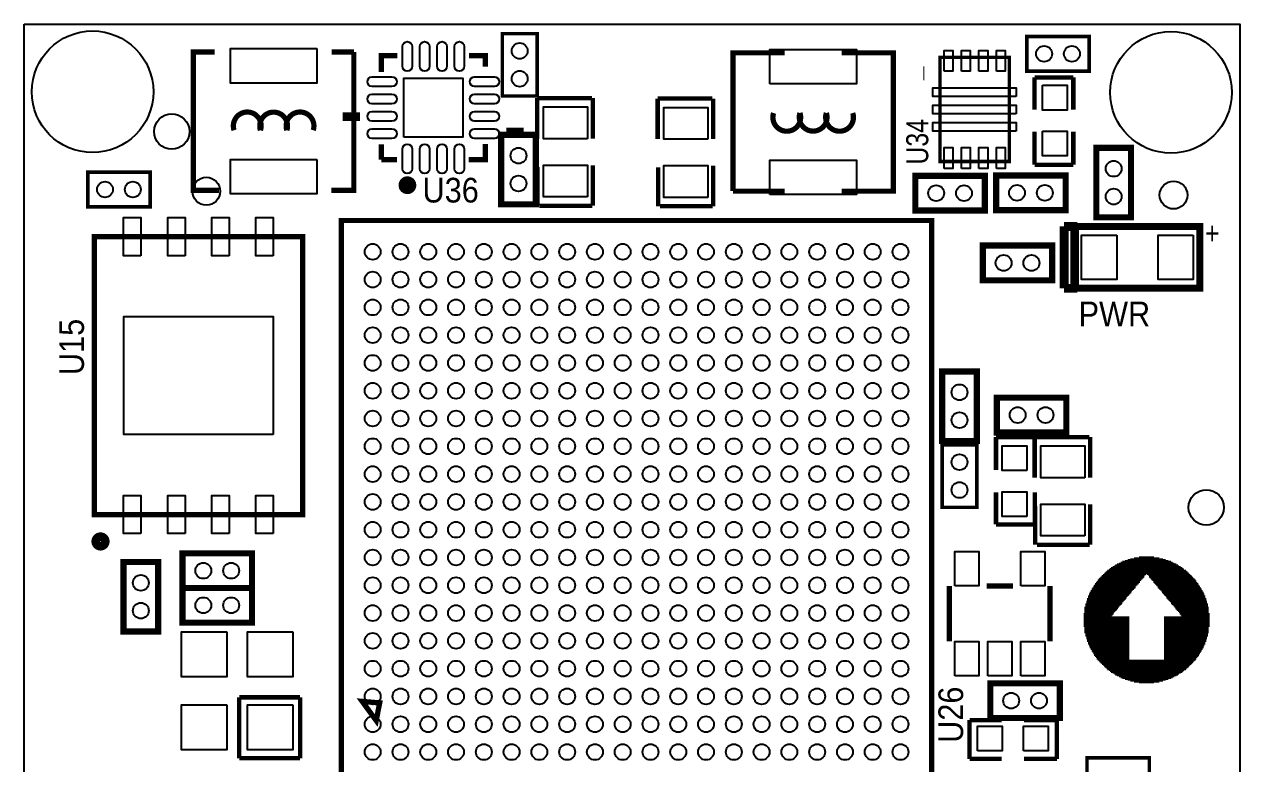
# Model space of a CAD drawing. Extents: x 33.6 to 68.6, y 12.9 to 54.9.
# Drawn here: x 33.58 to 68.58, y 33.61 to 54.9 of the extents above; entities that cross this region are included whole.
import ezdxf

# ---------------------------------------------------------------- set-up
doc = ezdxf.new("R2010")
doc.units = 0
for name, color, linetype in [('BG_OUTLINE', 3, 'CONTINUOUS'), ('MA_PEN3', 5, 'CONTINUOUS'), ('PG_SILKSCREEN_TOP', 6, 'CONTINUOUS'), ('PIN_TOP', 7, 'CONTINUOUS'), ('RD_SILKSCREEN_TOP', 8, 'CONTINUOUS')]:
    doc.layers.add(name, color=color, linetype=linetype)

msp = doc.modelspace()

# ---------------------------------------------------------------- linework, layer by layer
at = {"layer": 'BG_OUTLINE'}
msp.add_lwpolyline([(33.5763, 54.8978), (68.5775, 54.8978), (68.5775, 12.8956), (33.5763, 12.8956)], close=True, dxfattribs=at)
at = {"layer": 'MA_PEN3', "const_width": 0.0254}
for points in [[(65.5295, 39.5427), (66.2661, 39.5427)], [(65.6819, 39.5681), (66.1137, 39.5681)], [(64.8183, 39.2125), (66.9773, 39.2125)], [(64.8437, 39.2379), (66.9519, 39.2379)], [(64.8691, 39.2633), (66.9265, 39.2633)], [(64.9199, 39.2887), (66.8757, 39.2887)], [(64.9707, 39.3141), (66.8249, 39.3141)], [(64.9961, 39.3395), (66.7995, 39.3395)], [(65.0469, 39.3649), (66.7487, 39.3649)], [(65.0977, 39.3903), (66.6979, 39.3903)], [(65.1485, 39.4157), (66.6471, 39.4157)], [(65.1993, 39.4411), (66.5963, 39.4411)], [(65.2755, 39.4665), (66.5201, 39.4665)], [(65.3517, 39.4919), (66.4439, 39.4919)], [(65.4279, 39.5173), (66.3677, 39.5173)], [(64.4627, 38.8569), (65.7073, 38.8569)], [(64.4881, 38.9077), (65.7581, 38.9077)], [(64.4881, 38.8823), (65.7327, 38.8823)], [(64.5135, 38.9331), (65.7835, 38.9331)], [(64.5389, 38.9585), (65.8089, 38.9585)], [(64.5643, 38.9839), (65.8343, 38.9839)], [(64.5897, 39.0093), (65.8343, 39.0093)], [(64.6151, 39.0347), (65.8597, 39.0347)], [(64.6405, 39.0601), (65.8851, 39.0601)], [(64.6659, 39.0855), (67.1297, 39.0855)], [(64.6913, 39.1109), (67.1043, 39.1109)], [(64.7167, 39.1363), (67.0789, 39.1363)], [(64.7421, 39.1617), (67.0535, 39.1617)], [(64.7675, 39.1871), (67.0281, 39.1871)], [(65.9105, 39.0601), (67.1551, 39.0601)], [(65.9359, 39.0347), (67.1805, 39.0347)], [(65.9613, 39.0093), (67.2059, 39.0093)], [(65.9613, 38.9839), (67.2313, 38.9839)], [(65.9867, 38.9585), (67.2567, 38.9585)], [(66.0121, 38.9331), (67.2821, 38.9331)], [(66.0375, 38.9077), (67.3075, 38.9077)], [(66.0629, 38.8823), (67.3329, 38.8823)], [(66.0883, 38.8569), (67.3329, 38.8569)], [(64.2341, 38.5013), (65.4279, 38.5013)], [(64.2595, 38.5521), (65.4533, 38.5521)], [(64.2595, 38.5267), (65.4533, 38.5267)], [(64.2849, 38.6029), (65.5041, 38.6029)], [(64.2849, 38.5775), (65.4787, 38.5775)], [(64.3103, 38.6537), (65.5549, 38.6537)], [(64.3103, 38.6283), (65.5295, 38.6283)], [(64.3357, 38.6791), (65.5803, 38.6791)], [(64.3611, 38.7299), (65.6057, 38.7299)], [(64.3611, 38.7045), (65.5803, 38.7045)], [(64.3865, 38.7553), (65.6311, 38.7553)], [(64.4119, 38.8061), (65.6819, 38.8061)], [(64.4119, 38.7807), (65.6565, 38.7807)], [(64.4373, 38.8315), (65.7073, 38.8315)], [(66.0883, 38.8315), (67.3583, 38.8315)], [(66.1137, 38.8061), (67.3837, 38.8061)], [(66.1391, 38.7807), (67.3837, 38.7807)], [(66.1645, 38.7553), (67.4091, 38.7553)], [(66.1899, 38.7299), (67.4345, 38.7299)], [(66.2153, 38.7045), (67.4345, 38.7045)], [(66.2153, 38.6791), (67.4599, 38.6791)], [(66.2407, 38.6537), (67.4853, 38.6537)], [(66.2661, 38.6283), (67.4853, 38.6283)], [(66.2915, 38.6029), (67.5107, 38.6029)], [(66.3169, 38.5775), (67.5107, 38.5775)], [(66.3423, 38.5521), (67.5361, 38.5521)], [(66.3423, 38.5267), (67.5361, 38.5267)], [(66.3677, 38.5013), (67.5615, 38.5013)], [(64.1325, 38.2219), (65.1993, 38.2219)], [(64.1325, 38.1965), (65.1739, 38.1965)], [(64.1325, 38.1711), (65.1485, 38.1711)], [(64.1325, 38.1457), (65.1231, 38.1457)], [(64.1579, 38.2981), (65.2501, 38.2981)], [(64.1579, 38.2727), (65.2247, 38.2727)], [(64.1579, 38.2473), (65.1993, 38.2473)], [(64.1833, 38.3743), (65.3263, 38.3743)], [(64.1833, 38.3489), (65.3009, 38.3489)], [(64.1833, 38.3235), (65.2755, 38.3235)], [(64.2087, 38.4505), (65.3771, 38.4505)], [(64.2087, 38.4251), (65.3517, 38.4251)], [(64.2087, 38.3997), (65.3263, 38.3997)], [(64.2341, 38.4759), (65.4025, 38.4759)], [(66.3931, 38.4759), (67.5615, 38.4759)], [(66.4185, 38.4505), (67.5869, 38.4505)], [(66.4439, 38.4251), (67.5869, 38.4251)], [(66.4693, 38.3997), (67.5869, 38.3997)], [(66.4693, 38.3743), (67.6123, 38.3743)], [(66.4947, 38.3489), (67.6123, 38.3489)], [(66.5201, 38.3235), (67.6123, 38.3235)], [(66.5455, 38.2981), (67.6377, 38.2981)], [(66.5709, 38.2727), (67.6377, 38.2727)], [(66.5963, 38.2473), (67.6377, 38.2473)], [(66.5963, 38.2219), (67.6631, 38.2219)], [(66.6217, 38.1965), (67.6631, 38.1965)], [(66.6471, 38.1711), (67.6631, 38.1711)], [(66.6725, 38.1457), (67.6631, 38.1457)], [(64.0817, 37.9425), (64.9453, 37.9425)], [(64.0817, 37.9171), (64.9453, 37.9171)], [(64.0817, 37.8917), (64.9199, 37.8917)], [(64.0817, 37.8663), (64.8945, 37.8663)], [(64.0817, 37.8409), (65.4025, 37.8409)], [(64.0817, 37.8155), (65.4025, 37.8155)], [(64.0817, 37.7901), (65.4025, 37.7901)], [(64.1071, 38.1203), (65.0977, 38.1203)], [(64.1071, 38.0949), (65.0723, 38.0949)], [(64.1071, 38.0695), (65.0723, 38.0695)], [(64.1071, 38.0441), (65.0469, 38.0441)], [(64.1071, 38.0187), (65.0215, 38.0187)], [(64.1071, 37.9933), (64.9961, 37.9933)], [(64.1071, 37.9679), (64.9707, 37.9679)], [(66.3931, 37.8409), (67.7139, 37.8409)], [(66.3931, 37.8155), (67.7139, 37.8155)], [(66.3931, 37.7901), (67.7139, 37.7901)], [(66.6979, 38.1203), (67.6885, 38.1203)], [(66.7233, 38.0949), (67.6885, 38.0949)], [(66.7233, 38.0695), (67.6885, 38.0695)], [(66.7487, 38.0441), (67.6885, 38.0441)], [(66.7741, 38.0187), (67.6885, 38.0187)], [(66.7995, 37.9933), (67.6885, 37.9933)], [(66.8249, 37.9679), (67.6885, 37.9679)], [(66.8503, 37.9425), (67.7139, 37.9425)], [(66.8503, 37.9171), (67.7139, 37.9171)], [(66.8757, 37.8917), (67.7139, 37.8917)], [(66.9011, 37.8663), (67.7139, 37.8663)], [(64.0817, 37.7647), (65.4025, 37.7647)], [(64.0817, 37.7393), (65.4025, 37.7393)], [(64.0817, 37.7139), (65.4025, 37.7139)], [(64.0817, 37.6885), (65.4025, 37.6885)], [(64.0817, 37.6631), (65.4025, 37.6631)], [(64.0817, 37.6377), (65.4025, 37.6377)], [(64.0817, 37.6123), (65.4025, 37.6123)], [(64.0817, 37.5869), (65.4025, 37.5869)], [(64.0817, 37.5615), (65.4025, 37.5615)], [(64.1071, 37.5361), (65.4025, 37.5361)], [(64.1071, 37.5107), (65.4025, 37.5107)], [(64.1071, 37.4853), (65.4025, 37.4853)], [(64.1071, 37.4599), (65.4025, 37.4599)], [(66.3931, 37.7647), (67.7139, 37.7647)], [(66.3931, 37.7393), (67.7139, 37.7393)], [(66.3931, 37.7139), (67.7139, 37.7139)], [(66.3931, 37.6885), (67.7139, 37.6885)], [(66.3931, 37.6631), (67.7139, 37.6631)], [(66.3931, 37.6377), (67.7139, 37.6377)], [(66.3931, 37.6123), (67.7139, 37.6123)], [(66.3931, 37.5869), (67.7139, 37.5869)], [(66.3931, 37.5615), (67.7139, 37.5615)], [(66.3931, 37.5361), (67.6885, 37.5361)], [(66.3931, 37.5107), (67.6885, 37.5107)], [(66.3931, 37.4853), (67.6885, 37.4853)], [(66.3931, 37.4599), (67.6885, 37.4599)], [(64.1071, 37.4345), (65.4025, 37.4345)], [(64.1071, 37.4091), (65.4025, 37.4091)], [(64.1071, 37.3837), (65.4025, 37.3837)], [(64.1325, 37.3583), (65.4025, 37.3583)], [(64.1325, 37.3329), (65.4025, 37.3329)], [(64.1325, 37.3075), (65.4025, 37.3075)], [(64.1325, 37.2821), (65.4025, 37.2821)], [(64.1579, 37.2567), (65.4025, 37.2567)], [(64.1579, 37.2313), (65.4025, 37.2313)], [(64.1579, 37.2059), (65.4025, 37.2059)], [(64.1833, 37.1805), (65.4025, 37.1805)], [(64.1833, 37.1551), (65.4025, 37.1551)], [(64.1833, 37.1297), (65.4025, 37.1297)], [(64.2087, 37.1043), (65.4025, 37.1043)], [(66.3931, 37.4345), (67.6885, 37.4345)], [(66.3931, 37.4091), (67.6885, 37.4091)], [(66.3931, 37.3837), (67.6885, 37.3837)], [(66.3931, 37.3583), (67.6631, 37.3583)], [(66.3931, 37.3329), (67.6631, 37.3329)], [(66.3931, 37.3075), (67.6631, 37.3075)], [(66.3931, 37.2821), (67.6631, 37.2821)], [(66.3931, 37.2567), (67.6377, 37.2567)], [(66.3931, 37.2313), (67.6377, 37.2313)], [(66.3931, 37.2059), (67.6377, 37.2059)], [(66.3931, 37.1805), (67.6123, 37.1805)], [(66.3931, 37.1551), (67.6123, 37.1551)], [(66.3931, 37.1297), (67.6123, 37.1297)], [(66.3931, 37.1043), (67.5869, 37.1043)], [(64.2087, 37.0789), (65.4025, 37.0789)], [(64.2087, 37.0535), (65.4025, 37.0535)], [(64.2341, 37.0281), (65.4025, 37.0281)], [(64.2341, 37.0027), (65.4025, 37.0027)], [(64.2595, 36.9773), (65.4025, 36.9773)], [(64.2595, 36.9519), (65.4025, 36.9519)], [(64.2849, 36.9265), (65.4025, 36.9265)], [(64.2849, 36.9011), (65.4025, 36.9011)], [(64.3103, 36.8757), (65.4025, 36.8757)], [(64.3103, 36.8503), (65.4025, 36.8503)], [(64.3357, 36.8249), (65.4025, 36.8249)], [(64.3611, 36.7995), (65.4025, 36.7995)], [(64.3611, 36.7741), (65.4025, 36.7741)], [(64.3865, 36.7487), (65.4025, 36.7487)], [(66.3931, 37.0789), (67.5869, 37.0789)], [(66.3931, 37.0535), (67.5869, 37.0535)], [(66.3931, 37.0281), (67.5615, 37.0281)], [(66.3931, 37.0027), (67.5615, 37.0027)], [(66.3931, 36.9773), (67.5361, 36.9773)], [(66.3931, 36.9519), (67.5361, 36.9519)], [(66.3931, 36.9265), (67.5107, 36.9265)], [(66.3931, 36.9011), (67.5107, 36.9011)], [(66.3931, 36.8757), (67.4853, 36.8757)], [(66.3931, 36.8503), (67.4853, 36.8503)], [(66.3931, 36.8249), (67.4599, 36.8249)], [(66.3931, 36.7995), (67.4345, 36.7995)], [(66.3931, 36.7741), (67.4345, 36.7741)], [(66.3931, 36.7487), (67.4091, 36.7487)], [(64.3865, 36.7233), (65.4025, 36.7233)], [(64.4119, 36.6979), (65.4025, 36.6979)], [(64.4373, 36.6725), (65.4025, 36.6725)], [(64.4627, 36.6471), (65.4025, 36.6471)], [(64.4627, 36.6217), (65.4025, 36.6217)], [(64.4881, 36.5963), (67.3075, 36.5963)], [(64.5135, 36.5709), (67.2821, 36.5709)], [(64.5389, 36.5455), (67.2567, 36.5455)], [(64.5643, 36.5201), (67.2313, 36.5201)], [(64.5897, 36.4947), (67.2059, 36.4947)], [(64.6151, 36.4693), (67.1805, 36.4693)], [(64.6405, 36.4439), (67.1551, 36.4439)], [(64.6659, 36.4185), (67.1297, 36.4185)], [(64.6913, 36.3931), (67.1043, 36.3931)], [(66.3931, 36.7233), (67.4091, 36.7233)], [(66.3931, 36.6979), (67.3837, 36.6979)], [(66.3931, 36.6725), (67.3583, 36.6725)], [(66.3931, 36.6471), (67.3329, 36.6471)], [(66.3931, 36.6217), (67.3329, 36.6217)], [(64.7167, 36.3677), (67.0789, 36.3677)], [(64.7421, 36.3423), (67.0535, 36.3423)], [(64.7675, 36.3169), (67.0281, 36.3169)], [(64.8183, 36.2915), (66.9773, 36.2915)], [(64.8437, 36.2661), (66.9519, 36.2661)], [(64.8691, 36.2407), (66.9265, 36.2407)], [(64.9199, 36.2153), (66.8757, 36.2153)], [(64.9707, 36.1899), (66.8249, 36.1899)], [(64.9961, 36.1645), (66.7995, 36.1645)], [(65.0469, 36.1391), (66.7487, 36.1391)], [(65.0977, 36.1137), (66.6979, 36.1137)], [(65.1485, 36.0883), (66.6471, 36.0883)], [(65.1993, 36.0629), (66.5963, 36.0629)], [(65.2755, 36.0375), (66.5201, 36.0375)], [(65.3517, 36.0121), (66.4439, 36.0121)], [(65.4279, 35.9867), (66.3677, 35.9867)], [(65.5295, 35.9613), (66.2661, 35.9613)], [(65.6819, 35.9359), (66.1137, 35.9359)]]:
    msp.add_lwpolyline(points, dxfattribs=at)
at = {"layer": 'PG_SILKSCREEN_TOP'}
for points, const_width in [([(48.3433, 54.6296), (48.3433, 52.8328), (47.3436, 52.8328), (47.3436, 54.6296)], 0.1016), ([(62.4467, 54.5485), (64.2435, 54.5485), (64.2435, 53.5488), (62.4467, 53.5488)], 0.1016), ([(61.9448, 53.9485), (59.9448, 53.9485), (59.9448, 50.9485), (61.9448, 50.9485)], 0.1), ([(47.308, 49.7162), (47.308, 51.7162), (48.3078, 51.7162), (48.3078, 49.7162)], 0.1778), ([(64.4479, 49.3403), (64.4479, 51.3403), (65.4477, 51.3403), (65.4477, 49.3403)], 0.1778), ([(37.2001, 49.6423), (35.4033, 49.6423), (35.4033, 50.642), (37.2001, 50.642)], 0.1016), ([(59.2386, 50.5379), (61.2386, 50.5379), (61.2386, 49.5381), (59.2386, 49.5381)], 0.1778), ([(63.5653, 49.5483), (61.5653, 49.5483), (61.5653, 50.548), (63.5653, 50.548)], 0.1778), ([(59.7096, 32.2501), (59.7096, 49.2503), (42.7093, 49.2503), (42.7093, 32.6824), (43.1416, 32.2501)], 0.1524), ([(41.5902, 40.7866), (41.5902, 48.7865), (35.5902, 48.7865), (35.5902, 40.7866)], 0.1524), ([(61.1792, 48.5287), (63.1792, 48.5287), (63.1792, 47.529), (61.1792, 47.529)], 0.1778), ([(61.0078, 44.9039), (61.0078, 42.9039), (60.008, 42.9039), (60.008, 44.9039)], 0.1778), ([(61.5856, 44.1498), (63.5856, 44.1498), (63.5856, 43.15), (61.5856, 43.15)], 0.1778), ([(60.008, 40.9938), (60.008, 42.7906), (61.0078, 42.7906), (61.0078, 40.9938)], 0.1016), ([(38.1312, 39.6692), (40.1312, 39.6692), (40.1312, 38.6695), (38.1312, 38.6695)], 0.1778), ([(36.4317, 37.42), (36.4317, 39.42), (37.4315, 39.42), (37.4315, 37.42)], 0.1778), ([(38.1312, 38.6735), (40.1312, 38.6735), (40.1312, 37.6738), (38.1312, 37.6738)], 0.1778), ([(61.3976, 35.9286), (63.3976, 35.9286), (63.3976, 34.9288), (61.3976, 34.9288)], 0.1778), ([(43.8107, 35.3639), (43.3065, 35.4073), (43.7106, 34.8557)], 0.1524), ([(64.1789, 33.784), (65.9757, 33.784), (65.9757, 32.7843), (64.1789, 32.7843)], 0.1016)]:
    msp.add_lwpolyline(points, close=True, dxfattribs=dict(at, const_width=const_width))
for points, const_width in [([(39.055, 54.0982), (38.4467, 54.0982), (38.4467, 50.118), (39.182, 50.118)], 0.1501), ([(42.4155, 50.118), (43.067, 50.118), (43.067, 54.0982)], 0.1501), ([(43.067, 54.0982), (42.4282, 54.0982)], 0.1501), ([(44.323, 53.9991), (43.8551, 53.9991), (43.8551, 53.5242)], 0.1524), ([(46.8554, 53.6753), (46.8554, 53.9991), (46.3824, 53.9991)], 0.1524), ([(55.4736, 54.0753), (53.9839, 54.0753), (53.9839, 50.0951)], 0.1501), ([(57.1144, 50.0951), (58.6042, 50.0951), (58.6042, 54.0753), (57.1144, 54.0753)], 0.1501), ([(59.4716, 53.4899), (59.497, 53.4899)], 0.4), ([(63.787, 53.3705), (62.6694, 53.3705)], 0.127), ([(62.6694, 53.3705), (62.6694, 52.4434)], 0.127), ([(63.787, 52.4434), (63.787, 53.3705)], 0.127), ([(48.3464, 52.7736), (49.9212, 52.7736)], 0.127), ([(48.3464, 51.6052), (48.3464, 52.7736)], 0.127), ([(49.9466, 52.7736), (49.9466, 51.6052)], 0.127), ([(51.816, 52.7609), (53.3908, 52.7609)], 0.127), ([(51.816, 51.5925), (51.816, 52.7609)], 0.127), ([(53.4162, 52.7609), (53.4162, 51.5925)], 0.127), ([(43.2481, 52.2371), (42.7479, 52.2371)], 0.254), ([(47.4602, 51.799), (47.9603, 51.799)], 0.254), ([(62.6694, 50.8559), (62.6694, 51.8084)], 0.127), ([(63.787, 51.8084), (63.787, 50.8559)], 0.127), ([(43.8551, 51.4462), (43.8551, 50.9989)], 0.1524), ([(46.3733, 50.9989), (46.8554, 50.9989), (46.8554, 51.4482)], 0.1524), ([(43.8551, 50.9989), (44.3139, 50.9989)], 0.1524), ([(48.3591, 50.7924), (48.3591, 49.6748)], 0.127), ([(49.9466, 49.6748), (49.9466, 50.8432)], 0.127), ([(51.8287, 50.7797), (51.8287, 49.6621)], 0.127), ([(53.4162, 49.6621), (53.4162, 50.8305)], 0.127), ([(63.787, 50.8559), (62.6694, 50.8559)], 0.127), ([(53.9839, 50.0951), (55.4736, 50.0951)], 0.1501), ([(48.4099, 49.6748), (49.9339, 49.6748)], 0.127), ([(51.8795, 49.6621), (53.4035, 49.6621)], 0.127), ([(63.9031, 49.0779), (63.5221, 49.0779)], 0.254), ([(63.5221, 49.0779), (63.5221, 47.2999)], 0.254), ([(63.5216, 47.2999), (63.5216, 49.0779)], 0.2032), ([(63.5216, 49.0779), (67.3316, 49.0779)], 0.2032), ([(63.8269, 47.2999), (63.8269, 49.0779)], 0.254), ([(67.0522, 49.0779), (67.4332, 49.0779), (67.4332, 47.2999), (67.103, 47.2999)], 0.2032), ([(63.5221, 47.2999), (63.9031, 47.2999)], 0.254), ([(63.5216, 47.2999), (67.3316, 47.2999)], 0.2032), ([(61.5594, 42.0649), (61.5594, 43.0174)], 0.127), ([(61.5594, 43.0174), (62.677, 43.0174)], 0.127), ([(62.672, 43.0149), (64.2468, 43.0149)], 0.127), ([(62.672, 41.8465), (62.672, 43.0149)], 0.127), ([(62.677, 43.0174), (62.677, 42.0649)], 0.127), ([(64.2722, 43.0149), (64.2722, 41.8465)], 0.127), ([(61.5594, 41.4299), (61.5594, 40.5028)], 0.127), ([(62.677, 40.5028), (62.677, 41.4299)], 0.127), ([(62.6847, 41.0337), (62.6847, 39.9161)], 0.127), ([(64.2722, 39.9161), (64.2722, 41.0845)], 0.127), ([(61.5594, 40.5028), (62.677, 40.5028)], 0.127), ([(62.7355, 39.9161), (64.2595, 39.9161)], 0.127), ([(60.2186, 37.1323), (60.2186, 38.7325)], 0.1524), ([(61.2877, 38.7325), (62.0497, 38.7325)], 0.1524), ([(63.1187, 38.7325), (63.1187, 37.1323)], 0.1524), ([(41.5188, 35.5234), (39.7662, 35.5234)], 0.127), ([(39.7662, 35.5234), (39.7662, 33.7708)], 0.127), ([(41.5188, 33.7708), (41.5188, 35.5234)], 0.127), ([(61.7271, 34.8691), (60.8, 34.8691)], 0.127), ([(60.8, 34.8691), (60.8, 33.7515)], 0.127), ([(62.3621, 34.8691), (63.3146, 34.8691)], 0.127), ([(63.3146, 34.8691), (63.3146, 33.7515)], 0.127), ([(39.7662, 33.7708), (41.5188, 33.7708)], 0.127), ([(60.8, 33.7515), (61.7271, 33.7515)], 0.127), ([(63.3146, 33.7515), (62.3621, 33.7515)], 0.127)]:
    msp.add_lwpolyline(points, dxfattribs=dict(at, const_width=const_width))
at = {"layer": 'PG_SILKSCREEN_TOP', "const_width": 0.1501}
for points in [[(40.3769, 51.848, 1.382199), (39.6169, 51.848)], [(41.1368, 51.848, 1.373857), (40.3769, 51.848)], [(41.8968, 51.848, 1.382199), (41.1368, 51.848)], [(55.1541, 52.3453, 1.382339), (55.914, 52.3453)], [(55.914, 52.3453, 1.373532), (56.674, 52.3453)], [(56.674, 52.3453, 1.382107), (57.434, 52.3453)]]:
    msp.add_lwpolyline(points, format="xyb", dxfattribs=at)
at = {"layer": 'PG_SILKSCREEN_TOP'}
for points, const_width in [([(44.7373, 50.2661, 1), (44.4802, 50.26608, 1)], 0.254), ([(35.9077, 40.0114, 1), (35.63394, 40.0113, 1)], 0.2499)]:
    msp.add_lwpolyline(points, format="xyb", close=True, dxfattribs=dict(at, const_width=const_width))
at = {"layer": 'PIN_TOP'}
for points in [[(44.7453, 54.25895), (44.7453, 53.68905, -1), (44.4651, 53.68905), (44.4651, 54.25895, -1)], [(45.2455, 54.25895), (45.2455, 53.68905, -1), (44.9653, 53.68905), (44.9653, 54.25895, -1)], [(45.7453, 54.25895), (45.7453, 53.68905, -1), (45.4651, 53.68905), (45.4651, 54.25895, -1)], [(46.2455, 54.25895), (46.2455, 53.68905, -1), (45.9653, 53.68905), (45.9653, 54.25895, -1)], [(44.16525, 53.109), (43.59535, 53.109, -1), (43.59535, 53.3892), (44.16525, 53.3892, -1)], [(47.11525, 53.109), (46.54535, 53.109, -1), (46.54535, 53.3892), (47.11525, 53.3892, -1)], [(44.16525, 52.6088), (43.59535, 52.6088, -1), (43.59535, 52.889), (44.16525, 52.889, -1)], [(47.11525, 52.6088), (46.54535, 52.6088, -1), (46.54535, 52.889), (47.11525, 52.889, -1)], [(44.16525, 52.109), (43.59535, 52.109, -1), (43.59535, 52.3892), (44.16525, 52.3892, -1)], [(47.11525, 52.109), (46.54535, 52.109, -1), (46.54535, 52.3892), (47.11525, 52.3892, -1)], [(44.16525, 51.6088), (43.59535, 51.6088, -1), (43.59535, 51.889), (44.16525, 51.889, -1)], [(47.11525, 51.6088), (46.54535, 51.6088, -1), (46.54535, 51.889), (47.11525, 51.889, -1)], [(44.7453, 51.30895), (44.7453, 50.73905, -1), (44.4651, 50.73905), (44.4651, 51.30895, -1)], [(45.2455, 51.30895), (45.2455, 50.73905, -1), (44.9653, 50.73905), (44.9653, 51.30895, -1)], [(45.7453, 51.30895), (45.7453, 50.73905, -1), (45.4651, 50.73905), (45.4651, 51.30895, -1)], [(46.2455, 51.30895), (46.2455, 50.73905, -1), (45.9653, 50.73905), (45.9653, 51.30895, -1)]]:
    msp.add_lwpolyline(points, format="xyb", close=True, dxfattribs=at)
for points in [[(42.0014, 54.1985), (42.0014, 53.2079), (39.5122, 53.2079), (39.5122, 54.1985)], [(55.0494, 53.185), (55.0494, 54.1756), (57.5386, 54.1756), (57.5386, 53.185)], [(60.06985, 53.54855), (60.06985, 54.14845), (60.31975, 54.14845), (60.31975, 53.54855)], [(60.56985, 53.54855), (60.56985, 54.14845), (60.81975, 54.14845), (60.81975, 53.54855)], [(61.06985, 53.54855), (61.06985, 54.14845), (61.31975, 54.14845), (61.31975, 53.54855)], [(61.56985, 53.54855), (61.56985, 54.14845), (61.81975, 54.14845), (61.81975, 53.54855)], [(44.5053, 51.649), (44.5053, 53.349), (46.2053, 53.349), (46.2053, 51.649)], [(62.1448, 52.82355), (59.7448, 52.82355), (59.7448, 53.07345), (62.1448, 53.07345)], [(62.898, 53.1419), (63.6092, 53.1419), (63.6092, 52.4307), (62.898, 52.4307)], [(49.7942, 51.6052), (48.5242, 51.6052), (48.5242, 52.5196), (49.7942, 52.5196)], [(53.2638, 51.5925), (51.9938, 51.5925), (51.9938, 52.5069), (53.2638, 52.5069)], [(62.1448, 52.32355), (59.7448, 52.32355), (59.7448, 52.57345), (62.1448, 52.57345)], [(62.1448, 51.82355), (59.7448, 51.82355), (59.7448, 52.07345), (62.1448, 52.07345)], [(62.898, 51.8211), (63.6092, 51.8211), (63.6092, 51.1099), (62.898, 51.1099)], [(60.06985, 50.74855), (60.06985, 51.34845), (60.31975, 51.34845), (60.31975, 50.74855)], [(60.56985, 50.74855), (60.56985, 51.34845), (60.81975, 51.34845), (60.81975, 50.74855)], [(61.06985, 50.74855), (61.06985, 51.34845), (61.31975, 51.34845), (61.31975, 50.74855)], [(61.56985, 50.74855), (61.56985, 51.34845), (61.81975, 51.34845), (61.81975, 50.74855)], [(42.0014, 51.0083), (42.0014, 50.0177), (39.5122, 50.0177), (39.5122, 51.0083)], [(49.7942, 49.9288), (48.5242, 49.9288), (48.5242, 50.8432), (49.7942, 50.8432)], [(53.2638, 49.9161), (51.9938, 49.9161), (51.9938, 50.8305), (53.2638, 50.8305)], [(55.0494, 49.9948), (55.0494, 50.9854), (57.5386, 50.9854), (57.5386, 49.9948)], [(36.93515, 48.23655), (36.43525, 48.23655), (36.43525, 49.33665), (36.93515, 49.33665)], [(38.20515, 48.23655), (37.70525, 48.23655), (37.70525, 49.33665), (38.20515, 49.33665)], [(39.47515, 48.23655), (38.97525, 48.23655), (38.97525, 49.33665), (39.47515, 49.33665)], [(40.74515, 48.23655), (40.24525, 48.23655), (40.24525, 49.33665), (40.74515, 49.33665)], [(65.0415, 48.8239), (65.0415, 47.5539), (64.0255, 47.5539), (64.0255, 48.8239)], [(67.2417, 48.8239), (67.2417, 47.5539), (66.2257, 47.5539), (66.2257, 48.8239)], [(40.7402, 43.0866), (36.4402, 43.0866), (36.4402, 46.4866), (40.7402, 46.4866)], [(62.4484, 42.0522), (61.7372, 42.0522), (61.7372, 42.7634), (62.4484, 42.7634)], [(64.1198, 41.8465), (62.8498, 41.8465), (62.8498, 42.7609), (64.1198, 42.7609)], [(36.93515, 40.23655), (36.43525, 40.23655), (36.43525, 41.33665), (36.93515, 41.33665)], [(38.20515, 40.23655), (37.70525, 40.23655), (37.70525, 41.33665), (38.20515, 41.33665)], [(39.47515, 40.23655), (38.97525, 40.23655), (38.97525, 41.33665), (39.47515, 41.33665)], [(40.74515, 40.23655), (40.24525, 40.23655), (40.24525, 41.33665), (40.74515, 41.33665)], [(62.4484, 40.7314), (61.7372, 40.7314), (61.7372, 41.4426), (62.4484, 41.4426)], [(64.1198, 40.1701), (62.8498, 40.1701), (62.8498, 41.0845), (64.1198, 41.0845)], [(60.3758, 38.732), (60.3758, 39.7226), (61.0616, 39.7226), (61.0616, 38.732)], [(62.2758, 38.732), (62.2758, 39.7226), (62.9616, 39.7226), (62.9616, 38.732)], [(39.4053, 37.4099), (39.4053, 36.1099), (38.1053, 36.1099), (38.1053, 37.4099)], [(41.3052, 37.4099), (41.3052, 36.1099), (40.0052, 36.1099), (40.0052, 37.4099)], [(60.3758, 36.1422), (60.3758, 37.1328), (61.0616, 37.1328), (61.0616, 36.1422)], [(61.3258, 36.1422), (61.3258, 37.1328), (62.0116, 37.1328), (62.0116, 36.1422)], [(62.2758, 36.1422), (62.2758, 37.1328), (62.9616, 37.1328), (62.9616, 36.1422)], [(39.4053, 35.3098), (39.4053, 34.0098), (38.1053, 34.0098), (38.1053, 35.3098)], [(41.3052, 35.3098), (41.3052, 34.0098), (40.0052, 34.0098), (40.0052, 35.3098)], [(61.0286, 33.9801), (61.0286, 34.6913), (61.7398, 34.6913), (61.7398, 33.9801)], [(62.3494, 33.9801), (62.3494, 34.6913), (63.0606, 34.6913), (63.0606, 33.9801)]]:
    msp.add_lwpolyline(points, close=True, dxfattribs=at)
for centre, radius in [((35.5422, 52.9565), 1.75005), ((66.5988, 52.9387), 1.75005), ((47.8434, 54.132), 0.2286), ((62.9443, 54.0487), 0.2286), ((63.7459, 54.0487), 0.2286), ((47.8434, 53.3304), 0.2286), ((37.8231, 51.8109), 0.508), ((47.8079, 51.117), 0.2286), ((64.9478, 50.7411), 0.2286), ((38.8185, 50.0936), 0.40005), ((47.8079, 50.3154), 0.2286), ((35.9009, 50.1421), 0.2286), ((36.7025, 50.1421), 0.2286), ((59.8378, 50.038), 0.2286), ((60.6394, 50.038), 0.2286), ((62.1645, 50.0482), 0.2286), ((62.9661, 50.0482), 0.2286), ((64.9478, 49.9395), 0.2286), ((66.6722, 49.9819), 0.40005), ((43.6095, 48.3501), 0.2286), ((44.4093, 48.3501), 0.2286), ((45.2094, 48.3501), 0.2286), ((46.0095, 48.3501), 0.2286), ((46.8094, 48.3501), 0.2286), ((47.6095, 48.3501), 0.2286), ((48.4093, 48.3501), 0.2286), ((49.2094, 48.3501), 0.2286), ((50.0095, 48.3501), 0.2286), ((50.8094, 48.3501), 0.2286), ((51.6094, 48.3501), 0.2286), ((52.4093, 48.3501), 0.2286), ((53.2094, 48.3501), 0.2286), ((54.0095, 48.3501), 0.2286), ((54.8093, 48.3501), 0.2286), ((55.6094, 48.3501), 0.2286), ((56.4093, 48.3501), 0.2286), ((57.2094, 48.3501), 0.2286), ((58.0095, 48.3501), 0.2286), ((58.8093, 48.3501), 0.2286), ((61.7784, 48.0289), 0.2286), ((62.58, 48.0289), 0.2286), ((43.6095, 47.5503), 0.2286), ((44.4093, 47.5503), 0.2286), ((45.2094, 47.5503), 0.2286), ((46.0095, 47.5503), 0.2286), ((46.8094, 47.5503), 0.2286), ((47.6095, 47.5503), 0.2286), ((48.4093, 47.5503), 0.2286), ((49.2094, 47.5503), 0.2286), ((50.0095, 47.5503), 0.2286), ((50.8094, 47.5503), 0.2286), ((51.6094, 47.5503), 0.2286), ((52.4093, 47.5503), 0.2286), ((53.2094, 47.5503), 0.2286), ((54.0095, 47.5503), 0.2286), ((54.8093, 47.5503), 0.2286), ((55.6094, 47.5503), 0.2286), ((56.4093, 47.5503), 0.2286), ((57.2094, 47.5503), 0.2286), ((58.0095, 47.5503), 0.2286), ((58.8093, 47.5503), 0.2286), ((43.6095, 46.7502), 0.2286), ((44.4093, 46.7502), 0.2286), ((45.2094, 46.7502), 0.2286), ((46.0095, 46.7502), 0.2286), ((46.8094, 46.7502), 0.2286), ((47.6095, 46.7502), 0.2286), ((48.4093, 46.7502), 0.2286), ((49.2094, 46.7502), 0.2286), ((50.0095, 46.7502), 0.2286), ((50.8094, 46.7502), 0.2286), ((51.6094, 46.7502), 0.2286), ((52.4093, 46.7502), 0.2286), ((53.2094, 46.7502), 0.2286), ((54.0095, 46.7502), 0.2286), ((54.8093, 46.7502), 0.2286), ((55.6094, 46.7502), 0.2286), ((56.4093, 46.7502), 0.2286), ((57.2094, 46.7502), 0.2286), ((58.0095, 46.7502), 0.2286), ((58.8093, 46.7502), 0.2286), ((43.6095, 45.9501), 0.2286), ((44.4093, 45.9501), 0.2286), ((45.2094, 45.9501), 0.2286), ((46.0095, 45.9501), 0.2286), ((46.8094, 45.9501), 0.2286), ((47.6095, 45.9501), 0.2286), ((48.4093, 45.9501), 0.2286), ((49.2094, 45.9501), 0.2286), ((50.0095, 45.9501), 0.2286), ((50.8094, 45.9501), 0.2286), ((51.6094, 45.9501), 0.2286), ((52.4093, 45.9501), 0.2286), ((53.2094, 45.9501), 0.2286), ((54.0095, 45.9501), 0.2286), ((54.8093, 45.9501), 0.2286), ((55.6094, 45.9501), 0.2286), ((56.4093, 45.9501), 0.2286), ((57.2094, 45.9501), 0.2286), ((58.0095, 45.9501), 0.2286), ((58.8093, 45.9501), 0.2286), ((43.6095, 45.1502), 0.2286), ((44.4093, 45.1502), 0.2286), ((45.2094, 45.1502), 0.2286), ((46.0095, 45.1502), 0.2286), ((46.8094, 45.1502), 0.2286), ((47.6095, 45.1502), 0.2286), ((48.4093, 45.1502), 0.2286), ((49.2094, 45.1502), 0.2286), ((50.0095, 45.1502), 0.2286), ((50.8094, 45.1502), 0.2286), ((51.6094, 45.1502), 0.2286), ((52.4093, 45.1502), 0.2286), ((53.2094, 45.1502), 0.2286), ((54.0095, 45.1502), 0.2286), ((54.8093, 45.1502), 0.2286), ((55.6094, 45.1502), 0.2286), ((56.4093, 45.1502), 0.2286), ((57.2094, 45.1502), 0.2286), ((58.0095, 45.1502), 0.2286), ((58.8093, 45.1502), 0.2286), ((43.6095, 44.3501), 0.2286), ((44.4093, 44.3501), 0.2286), ((45.2094, 44.3501), 0.2286), ((46.0095, 44.3501), 0.2286), ((46.8094, 44.3501), 0.2286), ((47.6095, 44.3501), 0.2286), ((48.4093, 44.3501), 0.2286), ((49.2094, 44.3501), 0.2286), ((50.0095, 44.3501), 0.2286), ((50.8094, 44.3501), 0.2286), ((51.6094, 44.3501), 0.2286), ((52.4093, 44.3501), 0.2286), ((53.2094, 44.3501), 0.2286), ((54.0095, 44.3501), 0.2286), ((54.8093, 44.3501), 0.2286), ((55.6094, 44.3501), 0.2286), ((56.4093, 44.3501), 0.2286), ((57.2094, 44.3501), 0.2286), ((58.0095, 44.3501), 0.2286), ((58.8093, 44.3501), 0.2286), ((60.5079, 44.3047), 0.2286), ((43.6095, 43.5503), 0.2286), ((44.4093, 43.5503), 0.2286), ((45.2094, 43.5503), 0.2286), ((46.0095, 43.5503), 0.2286), ((46.8094, 43.5503), 0.2286), ((47.6095, 43.5503), 0.2286), ((48.4093, 43.5503), 0.2286), ((49.2094, 43.5503), 0.2286), ((50.0095, 43.5503), 0.2286), ((50.8094, 43.5503), 0.2286), ((51.6094, 43.5503), 0.2286), ((52.4093, 43.5503), 0.2286), ((53.2094, 43.5503), 0.2286), ((54.0095, 43.5503), 0.2286), ((54.8093, 43.5503), 0.2286), ((55.6094, 43.5503), 0.2286), ((56.4093, 43.5503), 0.2286), ((57.2094, 43.5503), 0.2286), ((58.0095, 43.5503), 0.2286), ((58.8093, 43.5503), 0.2286), ((62.1848, 43.6499), 0.2286), ((62.9864, 43.6499), 0.2286), ((60.5079, 43.5031), 0.2286), ((43.6095, 42.7502), 0.2286), ((44.4093, 42.7502), 0.2286), ((45.2094, 42.7502), 0.2286), ((46.0095, 42.7502), 0.2286), ((46.8094, 42.7502), 0.2286), ((47.6095, 42.7502), 0.2286), ((48.4093, 42.7502), 0.2286), ((49.2094, 42.7502), 0.2286), ((50.0095, 42.7502), 0.2286), ((50.8094, 42.7502), 0.2286), ((51.6094, 42.7502), 0.2286), ((52.4093, 42.7502), 0.2286), ((53.2094, 42.7502), 0.2286), ((54.0095, 42.7502), 0.2286), ((54.8093, 42.7502), 0.2286), ((55.6094, 42.7502), 0.2286), ((56.4093, 42.7502), 0.2286), ((57.2094, 42.7502), 0.2286), ((58.0095, 42.7502), 0.2286), ((58.8093, 42.7502), 0.2286), ((60.5079, 42.293), 0.2286), ((43.6095, 41.9501), 0.2286), ((44.4093, 41.9501), 0.2286), ((45.2094, 41.9501), 0.2286), ((46.0095, 41.9501), 0.2286), ((46.8094, 41.9501), 0.2286), ((47.6095, 41.9501), 0.2286), ((48.4093, 41.9501), 0.2286), ((49.2094, 41.9501), 0.2286), ((50.0095, 41.9501), 0.2286), ((50.8094, 41.9501), 0.2286), ((51.6094, 41.9501), 0.2286), ((52.4093, 41.9501), 0.2286), ((53.2094, 41.9501), 0.2286), ((54.0095, 41.9501), 0.2286), ((54.8093, 41.9501), 0.2286), ((55.6094, 41.9501), 0.2286), ((56.4093, 41.9501), 0.2286), ((57.2094, 41.9501), 0.2286), ((58.0095, 41.9501), 0.2286), ((58.8093, 41.9501), 0.2286), ((60.5079, 41.4914), 0.2286), ((43.6095, 41.1502), 0.2286), ((44.4093, 41.1502), 0.2286), ((45.2094, 41.1502), 0.2286), ((46.0095, 41.1502), 0.2286), ((46.8094, 41.1502), 0.2286), ((47.6095, 41.1502), 0.2286), ((48.4093, 41.1502), 0.2286), ((49.2094, 41.1502), 0.2286), ((50.0095, 41.1502), 0.2286), ((50.8094, 41.1502), 0.2286), ((51.6094, 41.1502), 0.2286), ((52.4093, 41.1502), 0.2286), ((53.2094, 41.1502), 0.2286), ((54.0095, 41.1502), 0.2286), ((54.8093, 41.1502), 0.2286), ((55.6094, 41.1502), 0.2286), ((56.4093, 41.1502), 0.2286), ((57.2094, 41.1502), 0.2286), ((58.0095, 41.1502), 0.2286), ((58.8093, 41.1502), 0.2286), ((67.6148, 40.9905), 0.508), ((43.6095, 40.3502), 0.2286), ((44.4093, 40.3502), 0.2286), ((45.2094, 40.3502), 0.2286), ((46.0095, 40.3502), 0.2286), ((46.8094, 40.3502), 0.2286), ((47.6095, 40.3502), 0.2286), ((48.4093, 40.3502), 0.2286), ((49.2094, 40.3502), 0.2286), ((50.0095, 40.3502), 0.2286), ((50.8094, 40.3502), 0.2286), ((51.6094, 40.3502), 0.2286), ((52.4093, 40.3502), 0.2286), ((53.2094, 40.3502), 0.2286), ((54.0095, 40.3502), 0.2286), ((54.8093, 40.3502), 0.2286), ((55.6094, 40.3502), 0.2286), ((56.4093, 40.3502), 0.2286), ((57.2094, 40.3502), 0.2286), ((58.0095, 40.3502), 0.2286), ((58.8093, 40.3502), 0.2286), ((43.6095, 39.5503), 0.2286), ((44.4093, 39.5503), 0.2286), ((45.2094, 39.5503), 0.2286), ((46.0095, 39.5503), 0.2286), ((46.8094, 39.5503), 0.2286), ((47.6095, 39.5503), 0.2286), ((48.4093, 39.5503), 0.2286), ((49.2094, 39.5503), 0.2286), ((50.0095, 39.5503), 0.2286), ((50.8094, 39.5503), 0.2286), ((51.6094, 39.5503), 0.2286), ((52.4093, 39.5503), 0.2286), ((53.2094, 39.5503), 0.2286), ((54.0095, 39.5503), 0.2286), ((54.8093, 39.5503), 0.2286), ((55.6094, 39.5503), 0.2286), ((56.4093, 39.5503), 0.2286), ((57.2094, 39.5503), 0.2286), ((58.0095, 39.5503), 0.2286), ((58.8093, 39.5503), 0.2286), ((38.7304, 39.1693), 0.2286), ((39.532, 39.1693), 0.2286), ((36.9316, 38.8208), 0.2286), ((43.6095, 38.7502), 0.2286), ((44.4093, 38.7502), 0.2286), ((45.2094, 38.7502), 0.2286), ((46.0095, 38.7502), 0.2286), ((46.8094, 38.7502), 0.2286), ((47.6095, 38.7502), 0.2286), ((48.4093, 38.7502), 0.2286), ((49.2094, 38.7502), 0.2286), ((50.0095, 38.7502), 0.2286), ((50.8094, 38.7502), 0.2286), ((51.6094, 38.7502), 0.2286), ((52.4093, 38.7502), 0.2286), ((53.2094, 38.7502), 0.2286), ((54.0095, 38.7502), 0.2286), ((54.8093, 38.7502), 0.2286), ((55.6094, 38.7502), 0.2286), ((56.4093, 38.7502), 0.2286), ((57.2094, 38.7502), 0.2286), ((58.0095, 38.7502), 0.2286), ((58.8093, 38.7502), 0.2286), ((36.9316, 38.0192), 0.2286), ((38.7304, 38.1737), 0.2286), ((39.532, 38.1737), 0.2286), ((43.6095, 37.9501), 0.2286), ((44.4093, 37.9501), 0.2286), ((45.2094, 37.9501), 0.2286), ((46.0095, 37.9501), 0.2286), ((46.8094, 37.9501), 0.2286), ((47.6095, 37.9501), 0.2286), ((48.4093, 37.9501), 0.2286), ((49.2094, 37.9501), 0.2286), ((50.0095, 37.9501), 0.2286), ((50.8094, 37.9501), 0.2286), ((51.6094, 37.9501), 0.2286), ((52.4093, 37.9501), 0.2286), ((53.2094, 37.9501), 0.2286), ((54.0095, 37.9501), 0.2286), ((54.8093, 37.9501), 0.2286), ((55.6094, 37.9501), 0.2286), ((56.4093, 37.9501), 0.2286), ((57.2094, 37.9501), 0.2286), ((58.0095, 37.9501), 0.2286), ((58.8093, 37.9501), 0.2286), ((43.6095, 37.1503), 0.2286), ((44.4093, 37.1503), 0.2286), ((45.2094, 37.1503), 0.2286), ((46.0095, 37.1503), 0.2286), ((46.8094, 37.1503), 0.2286), ((47.6095, 37.1503), 0.2286), ((48.4093, 37.1503), 0.2286), ((49.2094, 37.1503), 0.2286), ((50.0095, 37.1503), 0.2286), ((50.8094, 37.1503), 0.2286), ((51.6094, 37.1503), 0.2286), ((52.4093, 37.1503), 0.2286), ((53.2094, 37.1503), 0.2286), ((54.0095, 37.1503), 0.2286), ((54.8093, 37.1503), 0.2286), ((55.6094, 37.1503), 0.2286), ((56.4093, 37.1503), 0.2286), ((57.2094, 37.1503), 0.2286), ((58.0095, 37.1503), 0.2286), ((58.8093, 37.1503), 0.2286), ((43.6095, 36.3502), 0.2286), ((44.4093, 36.3502), 0.2286), ((45.2094, 36.3502), 0.2286), ((46.0095, 36.3502), 0.2286), ((46.8094, 36.3502), 0.2286), ((47.6095, 36.3502), 0.2286), ((48.4093, 36.3502), 0.2286), ((49.2094, 36.3502), 0.2286), ((50.0095, 36.3502), 0.2286), ((50.8094, 36.3502), 0.2286), ((51.6094, 36.3502), 0.2286), ((52.4093, 36.3502), 0.2286), ((53.2094, 36.3502), 0.2286), ((54.0095, 36.3502), 0.2286), ((54.8093, 36.3502), 0.2286), ((55.6094, 36.3502), 0.2286), ((56.4093, 36.3502), 0.2286), ((57.2094, 36.3502), 0.2286), ((58.0095, 36.3502), 0.2286), ((58.8093, 36.3502), 0.2286), ((43.6095, 35.5503), 0.2286), ((44.4093, 35.5503), 0.2286), ((45.2094, 35.5503), 0.2286), ((46.0095, 35.5503), 0.2286), ((46.8094, 35.5503), 0.2286), ((47.6095, 35.5503), 0.2286), ((48.4093, 35.5503), 0.2286), ((49.2094, 35.5503), 0.2286), ((50.0095, 35.5503), 0.2286), ((50.8094, 35.5503), 0.2286), ((51.6094, 35.5503), 0.2286), ((52.4093, 35.5503), 0.2286), ((53.2094, 35.5503), 0.2286), ((54.0095, 35.5503), 0.2286), ((54.8093, 35.5503), 0.2286), ((55.6094, 35.5503), 0.2286), ((56.4093, 35.5503), 0.2286), ((57.2094, 35.5503), 0.2286), ((58.0095, 35.5503), 0.2286), ((58.8093, 35.5503), 0.2286), ((61.9968, 35.4287), 0.2286), ((62.7984, 35.4287), 0.2286), ((43.6095, 34.7502), 0.2286), ((44.4093, 34.7502), 0.2286), ((45.2094, 34.7502), 0.2286), ((46.0095, 34.7502), 0.2286), ((46.8094, 34.7502), 0.2286), ((47.6095, 34.7502), 0.2286), ((48.4093, 34.7502), 0.2286), ((49.2094, 34.7502), 0.2286), ((50.0095, 34.7502), 0.2286), ((50.8094, 34.7502), 0.2286), ((51.6094, 34.7502), 0.2286), ((52.4093, 34.7502), 0.2286), ((53.2094, 34.7502), 0.2286), ((54.0095, 34.7502), 0.2286), ((54.8093, 34.7502), 0.2286), ((55.6094, 34.7502), 0.2286), ((56.4093, 34.7502), 0.2286), ((57.2094, 34.7502), 0.2286), ((58.0095, 34.7502), 0.2286), ((58.8093, 34.7502), 0.2286), ((43.6095, 33.9501), 0.2286), ((44.4093, 33.9501), 0.2286), ((45.2094, 33.9501), 0.2286), ((46.0095, 33.9501), 0.2286), ((46.8094, 33.9501), 0.2286), ((47.6095, 33.9501), 0.2286), ((48.4093, 33.9501), 0.2286), ((49.2094, 33.9501), 0.2286), ((50.0095, 33.9501), 0.2286), ((50.8094, 33.9501), 0.2286), ((51.6094, 33.9501), 0.2286), ((52.4093, 33.9501), 0.2286), ((53.2094, 33.9501), 0.2286), ((54.0095, 33.9501), 0.2286), ((54.8093, 33.9501), 0.2286), ((55.6094, 33.9501), 0.2286), ((56.4093, 33.9501), 0.2286), ((57.2094, 33.9501), 0.2286), ((58.0095, 33.9501), 0.2286), ((58.8093, 33.9501), 0.2286)]:
    msp.add_circle(centre, radius, dxfattribs=at)

# ---------------------------------------------------------------- texts
at = {"layer": 'PG_SILKSCREEN_TOP', "width": 0.84}
msp.add_text('+', height=0.635, rotation=180, dxfattribs=at).set_placement((67.9958, 49.1795))
at = {"layer": 'PG_SILKSCREEN_TOP', "width": 0.928571}
msp.add_text('PWR', height=0.7112, dxfattribs=at).set_placement((63.9394, 46.2051))
at = {"layer": 'RD_SILKSCREEN_TOP'}
for s, height, width, p in [('U34', 0.635, 0.84, (59.6089, 50.8618)), ('U15', 0.7112, 0.928571, (35.2941, 44.8005)), ('U26', 0.7112, 0.928571, (60.6128, 34.2138))]:
    msp.add_text(s, height=height, rotation=90, dxfattribs=dict(at, width=width)).set_placement(p)
at = {"layer": 'RD_SILKSCREEN_TOP', "width": 0.928571}
msp.add_text('U36', height=0.7112, dxfattribs=at).set_placement((45.0449, 49.7683))

doc.saveas('drawing.dxf')
